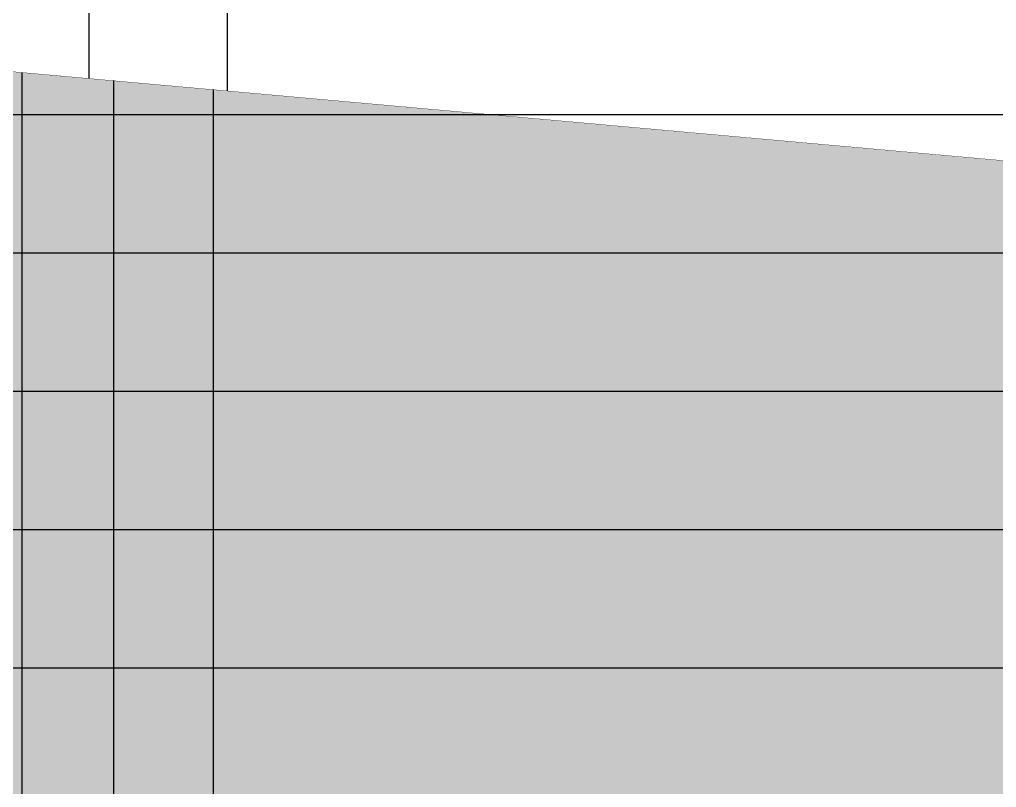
# Model space of a CAD drawing. Header units: millimetres. Extents: x 37653813 to 38677796, y 586285 to 874285.
# Drawn here: x 38237566 to 38244621, y 682470 to 688020 of the extents above; entities that cross this region are included whole.
import ezdxf

# ---------------------------------------------------------------- set-up
doc = ezdxf.new("R2010")
doc.units = ezdxf.units.MM
doc.header["$LTSCALE"] = 1000
doc.header["$MEASUREMENT"] = 0
for name, color, linetype in [('ELE-3', 7, 'CONTINUOUS'), ('HAT-251', 251, 'CONTINUOUS'), ('RAMP-ELE2', 4, 'CONTINUOUS'), ('램프좌측면', 7, 'CONTINUOUS'), ('먹-적색 14', 14, 'CONTINUOUS'), ('먹-적색(가로선) 26', 26, 'CONTINUOUS')]:
    doc.layers.add(name, color=color, linetype=linetype)

# ---------------------------------------------------------------- blocks, each defined once
blk = doc.blocks.new('램프 서측입면')
at = {"layer": 'RAMP-ELE2', "ltscale": 0.1}
blk.add_line((25500, 48809.3), (0, 51100), dxfattribs=at)
blk.add_wipeout([(0, 51100), (0, 53700), (25500, 51409.3), (25500, 48809.3)]).dxf.layer = 'RAMP-ELE2'
at = {"layer": 'HAT-251', "ltscale": 0.1}
h = blk.add_hatch(color=256, dxfattribs=at)
h.dxf.hatch_style = 1
h.paths.add_polyline_path([(17768.4, 41003.9), (19149.2, 40879.8), (19149.2, 49379.8), (17768.4, 49503.9)])
at = {"layer": 'ELE-3', "ltscale": 1000}
for points in [[(17768.4, 41003.9), (17768.4, 49503.9)], [(18430.4, 40944.4), (18430.4, 49444.4)], [(19149.2, 40879.8), (19149.2, 49379.8)]]:
    blk.add_lwpolyline(points, dxfattribs=at)
at = {"layer": 'HAT-251', "ltscale": 0.1}
for p, q in [((18250, 52060.6), (18250, 49460.6)), ((19250, 51970.8), (19250, 49370.8))]:
    blk.add_line(p, q, dxfattribs=at)

msp = doc.modelspace()

# ---------------------------------------------------------------- hatches: boundary and pattern name
at = {"layer": '먹-적색 14', "ltscale": 0.1}
h = msp.add_hatch(dxfattribs=at)
h.set_pattern_fill('DOTS', color=256, scale=3000)
h.paths.add_polyline_path([(38263416.3, 691934.4), (38256416.3, 691934.4), (38256416.3, 691934.4), (38219816.3, 691934.4), (38219816.3, 639334.4), (38275566.3, 639334.4), (38275566.3, 691934.4)])

# ---------------------------------------------------------------- linework, layer by layer
at = {"layer": '먹-적색(가로선) 26', "ltscale": 0.1}
msp.add_lwpolyline([(38220716.3, 683334.4), (38275566.3, 683334.4)], dxfattribs=at)

# ---------------------------------------------------------------- next in the draw order: block references
at = {"layer": '램프좌측면'}
msp.add_blockref('램프 서측입면', (38219816.3, 638134.4), dxfattribs=at)

# ---------------------------------------------------------------- next in the draw order: linework, layer by layer
at = {"layer": '먹-적색(가로선) 26', "ltscale": 0.1}
for points in [[(38220716.3, 687334.4), (38275566.3, 687334.4)], [(38220716.3, 686334.4), (38275566.3, 686334.4)], [(38220716.3, 685334.4), (38275566.3, 685334.4)], [(38220716.3, 684334.4), (38275566.3, 684334.4)]]:
    msp.add_lwpolyline(points, dxfattribs=at)

doc.saveas('drawing.dxf')
